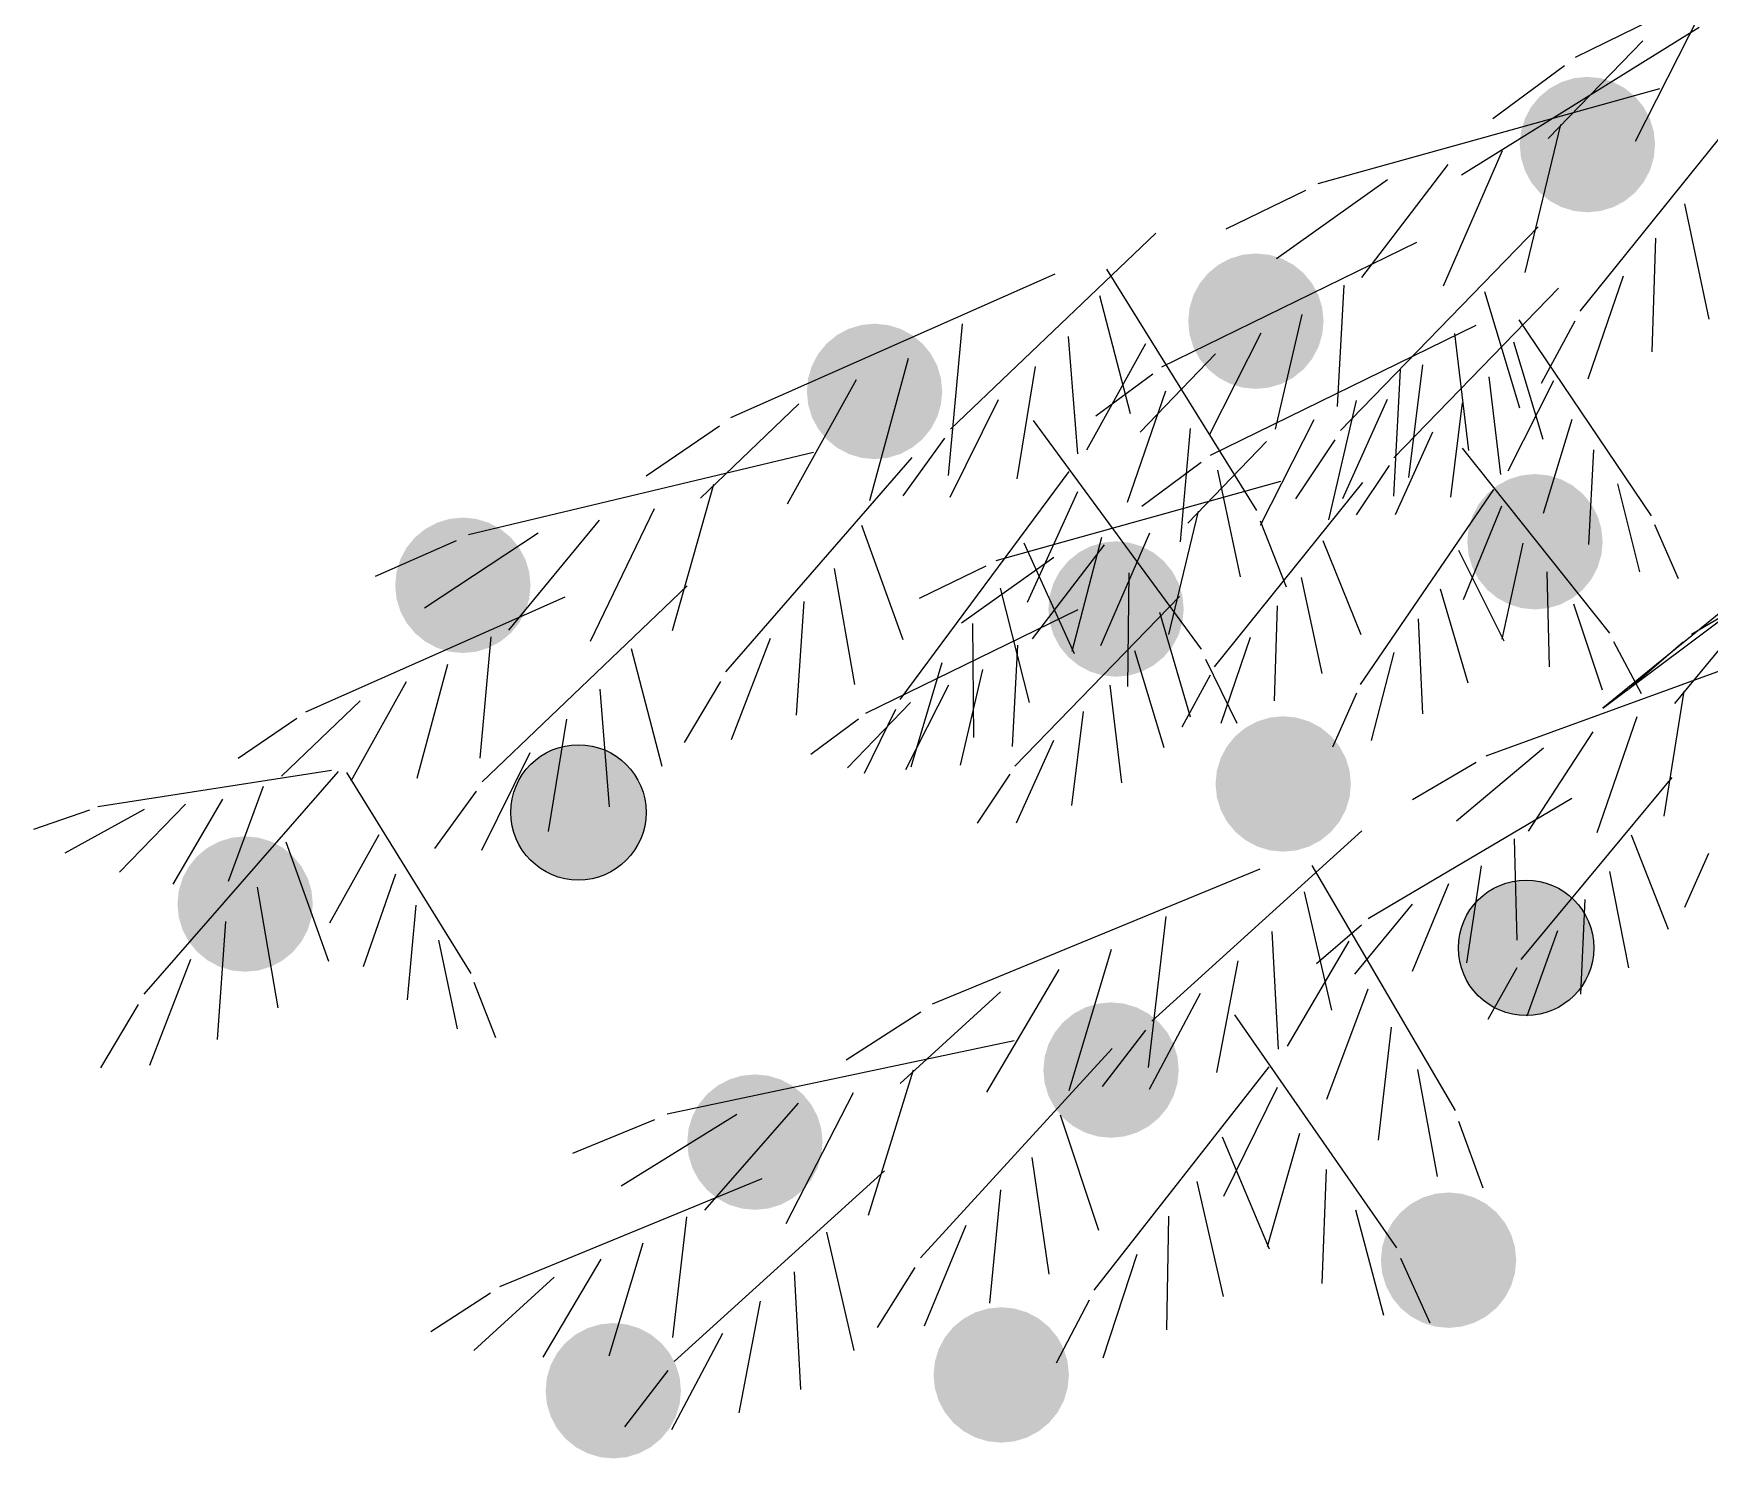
# Model space of a CAD drawing. Extents: x 0 to 1.57, y 0.06 to 3.19.
# Drawn here: x -0.001 to 0.618, y 0.411 to 0.938 of the extents above; entities that cross this region are included whole.
import ezdxf

# ---------------------------------------------------------------- set-up
doc = ezdxf.new("R2010")
doc.units = 0
doc.header["$LTSCALE"] = 1.2
doc.layers.get('0').update_dxf_attribs({"linetype": 'CONTINUOUS'})
doc.layers.add('ARQ-VEG', color=2, linetype='CONTINUOUS')

# ---------------------------------------------------------------- blocks, each defined once
blk = doc.blocks.new('*U0')
at = {"layer": 'ARQ-VEG'}
for points in [[(0.2, 0.625), (0.19512, 0.67452), (0.2, 0.675)], [(0.2, 0.625), (0.2, 0.675), (0.20488, 0.62548)], [(0.20488, 0.62548), (0.2, 0.675), (0.20488, 0.67452)], [(0.18611, 0.62921), (0.18232, 0.66768), (0.18611, 0.67079)], [(0.19043, 0.6269), (0.18611, 0.67079), (0.19043, 0.6731)], [(0.18611, 0.62921), (0.18611, 0.67079), (0.19043, 0.6269)], [(0.19512, 0.62548), (0.19043, 0.6731), (0.19512, 0.67452)], [(0.19043, 0.6269), (0.19043, 0.6731), (0.19512, 0.62548)], [(0.19512, 0.62548), (0.19512, 0.67452), (0.2, 0.625)], [(0.20488, 0.62548), (0.20488, 0.67452), (0.20957, 0.6269)], [(0.20957, 0.6269), (0.20488, 0.67452), (0.20957, 0.6731)], [(0.20957, 0.6269), (0.20957, 0.6731), (0.21389, 0.62921)], [(0.21389, 0.62921), (0.20957, 0.6731), (0.21389, 0.67079)], [(0.21389, 0.62921), (0.21389, 0.67079), (0.21768, 0.63232)], [(0.21768, 0.63232), (0.21389, 0.67079), (0.21768, 0.66768)], [(0.17921, 0.63611), (0.1769, 0.65957), (0.17921, 0.66389)], [(0.18232, 0.63232), (0.17921, 0.66389), (0.18232, 0.66768)], [(0.17921, 0.63611), (0.17921, 0.66389), (0.18232, 0.63232)], [(0.18232, 0.63232), (0.18232, 0.66768), (0.18611, 0.62921)], [(0.21768, 0.63232), (0.21768, 0.66768), (0.22079, 0.63611)], [(0.22079, 0.63611), (0.21768, 0.66768), (0.22079, 0.66389)], [(0.22079, 0.63611), (0.22079, 0.66389), (0.2231, 0.64043)], [(0.2231, 0.64043), (0.22079, 0.66389), (0.2231, 0.65957)], [(0.1769, 0.64043), (0.17548, 0.65488), (0.1769, 0.65957)], [(0.1769, 0.64043), (0.1769, 0.65957), (0.17921, 0.63611)], [(0.2231, 0.64043), (0.2231, 0.65957), (0.22452, 0.64512)], [(0.22452, 0.64512), (0.2231, 0.65957), (0.22452, 0.65488)], [(0.17548, 0.64512), (0.175, 0.65), (0.17548, 0.65488)], [(0.17548, 0.64512), (0.17548, 0.65488), (0.1769, 0.64043)], [(0.22452, 0.64512), (0.22452, 0.65488), (0.225, 0.65)]]:
    blk.add_solid(points, dxfattribs=at)
blk = doc.blocks.new('*U1')
at = {"layer": 'ARQ-VEG'}
for points in [[(0.53611, 0.57921), (0.53232, 0.61768), (0.53611, 0.62079)], [(0.54043, 0.5769), (0.53611, 0.62079), (0.54043, 0.6231)], [(0.53611, 0.57921), (0.53611, 0.62079), (0.54043, 0.5769)], [(0.54512, 0.57548), (0.54043, 0.6231), (0.54512, 0.62452)], [(0.54043, 0.5769), (0.54043, 0.6231), (0.54512, 0.57548)], [(0.55, 0.575), (0.54512, 0.62452), (0.55, 0.625)], [(0.54512, 0.57548), (0.54512, 0.62452), (0.55, 0.575)], [(0.55, 0.575), (0.55, 0.625), (0.55488, 0.57548)], [(0.55488, 0.57548), (0.55, 0.625), (0.55488, 0.62452)], [(0.55488, 0.57548), (0.55488, 0.62452), (0.55957, 0.5769)], [(0.55957, 0.5769), (0.55488, 0.62452), (0.55957, 0.6231)], [(0.55957, 0.5769), (0.55957, 0.6231), (0.56389, 0.57921)], [(0.56389, 0.57921), (0.55957, 0.6231), (0.56389, 0.62079)], [(0.56389, 0.57921), (0.56389, 0.62079), (0.56768, 0.58232)], [(0.56768, 0.58232), (0.56389, 0.62079), (0.56768, 0.61768)], [(0.52921, 0.58611), (0.5269, 0.60957), (0.52921, 0.61389)], [(0.53232, 0.58232), (0.52921, 0.61389), (0.53232, 0.61768)], [(0.52921, 0.58611), (0.52921, 0.61389), (0.53232, 0.58232)], [(0.53232, 0.58232), (0.53232, 0.61768), (0.53611, 0.57921)], [(0.56768, 0.58232), (0.56768, 0.61768), (0.57079, 0.58611)], [(0.57079, 0.58611), (0.56768, 0.61768), (0.57079, 0.61389)], [(0.57079, 0.58611), (0.57079, 0.61389), (0.5731, 0.59043)], [(0.5731, 0.59043), (0.57079, 0.61389), (0.5731, 0.60957)], [(0.5269, 0.59043), (0.52548, 0.60488), (0.5269, 0.60957)], [(0.5269, 0.59043), (0.5269, 0.60957), (0.52921, 0.58611)], [(0.5731, 0.59043), (0.5731, 0.60957), (0.57452, 0.59512)], [(0.57452, 0.59512), (0.5731, 0.60957), (0.57452, 0.60488)], [(0.52548, 0.59512), (0.525, 0.6), (0.52548, 0.60488)], [(0.52548, 0.59512), (0.52548, 0.60488), (0.5269, 0.59043)], [(0.57452, 0.59512), (0.57452, 0.60488), (0.575, 0.6)]]:
    blk.add_solid(points, dxfattribs=at)
blk = doc.blocks.new('*U3')
at = {"layer": 'ARQ-VEG'}
for points in [[(0.44064, 0.80826), (0.43632, 0.85215), (0.44064, 0.85446)], [(0.44533, 0.80684), (0.44064, 0.85446), (0.44533, 0.85588)], [(0.44064, 0.80826), (0.44064, 0.85446), (0.44533, 0.80684)], [(0.45021, 0.80636), (0.44533, 0.85588), (0.45021, 0.85636)], [(0.44533, 0.80684), (0.44533, 0.85588), (0.45021, 0.80636)], [(0.45021, 0.80636), (0.45021, 0.85636), (0.45508, 0.80684)], [(0.45508, 0.80684), (0.45021, 0.85636), (0.45508, 0.85588)], [(0.45508, 0.80684), (0.45508, 0.85588), (0.45977, 0.80826)], [(0.45977, 0.80826), (0.45508, 0.85588), (0.45977, 0.85446)], [(0.45977, 0.80826), (0.45977, 0.85446), (0.4641, 0.81057)], [(0.4641, 0.81057), (0.45977, 0.85446), (0.4641, 0.85215)], [(0.43253, 0.81368), (0.42942, 0.84525), (0.43253, 0.84904)], [(0.43632, 0.81057), (0.43253, 0.84904), (0.43632, 0.85215)], [(0.43253, 0.81368), (0.43253, 0.84904), (0.43632, 0.81057)], [(0.43632, 0.81057), (0.43632, 0.85215), (0.44064, 0.80826)], [(0.4641, 0.81057), (0.4641, 0.85215), (0.46789, 0.81368)], [(0.46789, 0.81368), (0.4641, 0.85215), (0.46789, 0.84904)], [(0.46789, 0.81368), (0.46789, 0.84904), (0.47099, 0.81747)], [(0.47099, 0.81747), (0.46789, 0.84904), (0.47099, 0.84525)], [(0.42942, 0.81747), (0.42711, 0.84093), (0.42942, 0.84525)], [(0.42942, 0.81747), (0.42942, 0.84525), (0.43253, 0.81368)], [(0.47099, 0.81747), (0.47099, 0.84525), (0.4733, 0.82179)], [(0.4733, 0.82179), (0.47099, 0.84525), (0.4733, 0.84093)], [(0.42569, 0.82648), (0.42521, 0.83136), (0.42569, 0.83624)], [(0.42711, 0.82179), (0.42569, 0.83624), (0.42711, 0.84093)], [(0.42569, 0.82648), (0.42569, 0.83624), (0.42711, 0.82179)], [(0.42711, 0.82179), (0.42711, 0.84093), (0.42942, 0.81747)], [(0.4733, 0.82179), (0.4733, 0.84093), (0.47473, 0.82648)], [(0.47473, 0.82648), (0.4733, 0.84093), (0.47473, 0.83624)], [(0.47473, 0.82648), (0.47473, 0.83624), (0.47521, 0.83136)]]:
    blk.add_solid(points, dxfattribs=at)
blk = doc.blocks.new('*U72')
at = {"layer": 'ARQ-VEG'}
for points in [[(0.30449, 0.78091), (0.2998, 0.82853), (0.30449, 0.82995)], [(0.30937, 0.78043), (0.30449, 0.82995), (0.30937, 0.83043)], [(0.30449, 0.78091), (0.30449, 0.82995), (0.30937, 0.78043)], [(0.30937, 0.78043), (0.30937, 0.83043), (0.31425, 0.78091)], [(0.31425, 0.78091), (0.30937, 0.83043), (0.31425, 0.82995)], [(0.31425, 0.78091), (0.31425, 0.82995), (0.31894, 0.78234)], [(0.31894, 0.78234), (0.31425, 0.82995), (0.31894, 0.82853)], [(0.29548, 0.78465), (0.29169, 0.82311), (0.29548, 0.82622)], [(0.2998, 0.78234), (0.29548, 0.82622), (0.2998, 0.82853)], [(0.29548, 0.78465), (0.29548, 0.82622), (0.2998, 0.78234)], [(0.2998, 0.78234), (0.2998, 0.82853), (0.30449, 0.78091)], [(0.31894, 0.78234), (0.31894, 0.82853), (0.32326, 0.78465)], [(0.32326, 0.78465), (0.31894, 0.82853), (0.32326, 0.82622)], [(0.32326, 0.78465), (0.32326, 0.82622), (0.32705, 0.78776)], [(0.32705, 0.78776), (0.32326, 0.82622), (0.32705, 0.82311)], [(0.28858, 0.79155), (0.28627, 0.815), (0.28858, 0.81932)], [(0.29169, 0.78776), (0.28858, 0.81932), (0.29169, 0.82311)], [(0.28858, 0.79155), (0.28858, 0.81932), (0.29169, 0.78776)], [(0.29169, 0.78776), (0.29169, 0.82311), (0.29548, 0.78465)], [(0.32705, 0.78776), (0.32705, 0.82311), (0.33016, 0.79155)], [(0.33016, 0.79155), (0.32705, 0.82311), (0.33016, 0.81932)], [(0.33016, 0.79155), (0.33016, 0.81932), (0.33247, 0.79587)], [(0.33247, 0.79587), (0.33016, 0.81932), (0.33247, 0.815)], [(0.28627, 0.79587), (0.28485, 0.81031), (0.28627, 0.815)], [(0.28627, 0.79587), (0.28627, 0.815), (0.28858, 0.79155)], [(0.33247, 0.79587), (0.33247, 0.815), (0.33389, 0.80056)], [(0.33389, 0.80056), (0.33247, 0.815), (0.33389, 0.81031)], [(0.28485, 0.80056), (0.28437, 0.80543), (0.28485, 0.81031)], [(0.28485, 0.80056), (0.28485, 0.81031), (0.28627, 0.79587)], [(0.33389, 0.80056), (0.33389, 0.81031), (0.33437, 0.80543)]]:
    blk.add_solid(points, dxfattribs=at)
blk = doc.blocks.new('*U73')
at = {"layer": 'ARQ-VEG'}
for points in [[(0.14776, 0.71075), (0.14344, 0.75463), (0.14776, 0.75694)], [(0.15245, 0.70933), (0.14776, 0.75694), (0.15245, 0.75837)], [(0.14776, 0.71075), (0.14776, 0.75694), (0.15245, 0.70933)], [(0.15733, 0.70885), (0.15245, 0.75837), (0.15733, 0.75885)], [(0.15245, 0.70933), (0.15245, 0.75837), (0.15733, 0.70885)], [(0.15733, 0.70885), (0.15733, 0.75885), (0.1622, 0.70933)], [(0.1622, 0.70933), (0.15733, 0.75885), (0.1622, 0.75837)], [(0.1622, 0.70933), (0.1622, 0.75837), (0.16689, 0.71075)], [(0.16689, 0.71075), (0.1622, 0.75837), (0.16689, 0.75694)], [(0.16689, 0.71075), (0.16689, 0.75694), (0.17121, 0.71306)], [(0.17121, 0.71306), (0.16689, 0.75694), (0.17121, 0.75463)], [(0.13965, 0.71617), (0.13654, 0.74774), (0.13965, 0.75152)], [(0.14344, 0.71306), (0.13965, 0.75152), (0.14344, 0.75463)], [(0.13965, 0.71617), (0.13965, 0.75152), (0.14344, 0.71306)], [(0.14344, 0.71306), (0.14344, 0.75463), (0.14776, 0.71075)], [(0.17121, 0.71306), (0.17121, 0.75463), (0.175, 0.71617)], [(0.175, 0.71617), (0.17121, 0.75463), (0.175, 0.75152)], [(0.175, 0.71617), (0.175, 0.75152), (0.17811, 0.71996)], [(0.17811, 0.71996), (0.175, 0.75152), (0.17811, 0.74774)], [(0.13423, 0.72428), (0.13281, 0.73872), (0.13423, 0.74341)], [(0.13654, 0.71996), (0.13423, 0.74341), (0.13654, 0.74774)], [(0.13423, 0.72428), (0.13423, 0.74341), (0.13654, 0.71996)], [(0.13654, 0.71996), (0.13654, 0.74774), (0.13965, 0.71617)], [(0.17811, 0.71996), (0.17811, 0.74774), (0.18042, 0.72428)], [(0.18042, 0.72428), (0.17811, 0.74774), (0.18042, 0.74341)], [(0.18042, 0.72428), (0.18042, 0.74341), (0.18185, 0.72897)], [(0.18185, 0.72897), (0.18042, 0.74341), (0.18185, 0.73872)], [(0.13281, 0.72897), (0.13233, 0.73385), (0.13281, 0.73872)], [(0.13281, 0.72897), (0.13281, 0.73872), (0.13423, 0.72428)], [(0.18185, 0.72897), (0.18185, 0.73872), (0.18233, 0.73385)]]:
    blk.add_solid(points, dxfattribs=at)
blk = doc.blocks.new('*U74')
at = {"layer": 'ARQ-VEG'}
for points in [[(0.39367, 0.70056), (0.38898, 0.74818), (0.39367, 0.7496)], [(0.39855, 0.70008), (0.39367, 0.7496), (0.39855, 0.75008)], [(0.39367, 0.70056), (0.39367, 0.7496), (0.39855, 0.70008)], [(0.39855, 0.70008), (0.39855, 0.75008), (0.40343, 0.70056)], [(0.40343, 0.70056), (0.39855, 0.75008), (0.40343, 0.7496)], [(0.40343, 0.70056), (0.40343, 0.7496), (0.40812, 0.70198)], [(0.40812, 0.70198), (0.40343, 0.7496), (0.40812, 0.74818)], [(0.38087, 0.7074), (0.37776, 0.73897), (0.38087, 0.74276)], [(0.38466, 0.70429), (0.38087, 0.74276), (0.38466, 0.74587)], [(0.38087, 0.7074), (0.38087, 0.74276), (0.38466, 0.70429)], [(0.38898, 0.70198), (0.38466, 0.74587), (0.38898, 0.74818)], [(0.38466, 0.70429), (0.38466, 0.74587), (0.38898, 0.70198)], [(0.38898, 0.70198), (0.38898, 0.74818), (0.39367, 0.70056)], [(0.40812, 0.70198), (0.40812, 0.74818), (0.41244, 0.70429)], [(0.41244, 0.70429), (0.40812, 0.74818), (0.41244, 0.74587)], [(0.41244, 0.70429), (0.41244, 0.74587), (0.41623, 0.7074)], [(0.41623, 0.7074), (0.41244, 0.74587), (0.41623, 0.74276)], [(0.41623, 0.7074), (0.41623, 0.74276), (0.41934, 0.71119)], [(0.41934, 0.71119), (0.41623, 0.74276), (0.41934, 0.73897)], [(0.37776, 0.71119), (0.37545, 0.73465), (0.37776, 0.73897)], [(0.37776, 0.71119), (0.37776, 0.73897), (0.38087, 0.7074)], [(0.41934, 0.71119), (0.41934, 0.73897), (0.42165, 0.71551)], [(0.42165, 0.71551), (0.41934, 0.73897), (0.42165, 0.73465)], [(0.37545, 0.71551), (0.37403, 0.72996), (0.37545, 0.73465)], [(0.37545, 0.71551), (0.37545, 0.73465), (0.37776, 0.71119)], [(0.42165, 0.71551), (0.42165, 0.73465), (0.42307, 0.7202)], [(0.42307, 0.7202), (0.42165, 0.73465), (0.42307, 0.72996)], [(0.37403, 0.7202), (0.37355, 0.72508), (0.37403, 0.72996)], [(0.37403, 0.7202), (0.37403, 0.72996), (0.37545, 0.71551)], [(0.42307, 0.7202), (0.42307, 0.72996), (0.42355, 0.72508)]]:
    blk.add_solid(points, dxfattribs=at)
blk = doc.blocks.new('*U81')
at = {"layer": 'ARQ-VEG'}
for points in [[(0.51179, 0.46158), (0.50747, 0.50546), (0.51179, 0.50777)], [(0.51648, 0.46015), (0.51179, 0.50777), (0.51648, 0.50919)], [(0.51179, 0.46158), (0.51179, 0.50777), (0.51648, 0.46015)], [(0.52136, 0.45967), (0.51648, 0.50919), (0.52136, 0.50967)], [(0.51648, 0.46015), (0.51648, 0.50919), (0.52136, 0.45967)], [(0.52136, 0.45967), (0.52136, 0.50967), (0.52623, 0.46015)], [(0.52623, 0.46015), (0.52136, 0.50967), (0.52623, 0.50919)], [(0.52623, 0.46015), (0.52623, 0.50919), (0.53092, 0.46158)], [(0.53092, 0.46158), (0.52623, 0.50919), (0.53092, 0.50777)], [(0.53092, 0.46158), (0.53092, 0.50777), (0.53525, 0.46389)], [(0.53525, 0.46389), (0.53092, 0.50777), (0.53525, 0.50546)], [(0.50368, 0.46699), (0.50057, 0.49856), (0.50368, 0.50235)], [(0.50747, 0.46389), (0.50368, 0.50235), (0.50747, 0.50546)], [(0.50368, 0.46699), (0.50368, 0.50235), (0.50747, 0.46389)], [(0.50747, 0.46389), (0.50747, 0.50546), (0.51179, 0.46158)], [(0.53525, 0.46389), (0.53525, 0.50546), (0.53903, 0.46699)], [(0.53903, 0.46699), (0.53525, 0.50546), (0.53903, 0.50235)], [(0.53903, 0.46699), (0.53903, 0.50235), (0.54214, 0.47078)], [(0.54214, 0.47078), (0.53903, 0.50235), (0.54214, 0.49856)], [(0.50057, 0.47078), (0.49826, 0.49424), (0.50057, 0.49856)], [(0.50057, 0.47078), (0.50057, 0.49856), (0.50368, 0.46699)], [(0.54214, 0.47078), (0.54214, 0.49856), (0.54445, 0.47511)], [(0.54445, 0.47511), (0.54214, 0.49856), (0.54445, 0.49424)], [(0.49684, 0.4798), (0.49636, 0.48467), (0.49684, 0.48955)], [(0.49826, 0.47511), (0.49684, 0.48955), (0.49826, 0.49424)], [(0.49684, 0.4798), (0.49684, 0.48955), (0.49826, 0.47511)], [(0.49826, 0.47511), (0.49826, 0.49424), (0.50057, 0.47078)], [(0.54445, 0.47511), (0.54445, 0.49424), (0.54588, 0.4798)], [(0.54588, 0.4798), (0.54445, 0.49424), (0.54588, 0.48955)], [(0.54588, 0.4798), (0.54588, 0.48955), (0.54636, 0.48467)]]:
    blk.add_solid(points, dxfattribs=at)
blk = doc.blocks.new('*U82')
at = {"layer": 'ARQ-VEG'}
for points in [[(0.34659, 0.41921), (0.34227, 0.46309), (0.34659, 0.4654)], [(0.35128, 0.41778), (0.34659, 0.4654), (0.35128, 0.46682)], [(0.34659, 0.41921), (0.34659, 0.4654), (0.35128, 0.41778)], [(0.35616, 0.4173), (0.35128, 0.46682), (0.35616, 0.4673)], [(0.35128, 0.41778), (0.35128, 0.46682), (0.35616, 0.4173)], [(0.35616, 0.4173), (0.35616, 0.4673), (0.36103, 0.41778)], [(0.36103, 0.41778), (0.35616, 0.4673), (0.36103, 0.46682)], [(0.36103, 0.41778), (0.36103, 0.46682), (0.36572, 0.41921)], [(0.36572, 0.41921), (0.36103, 0.46682), (0.36572, 0.4654)], [(0.36572, 0.41921), (0.36572, 0.4654), (0.37004, 0.42152)], [(0.37004, 0.42152), (0.36572, 0.4654), (0.37004, 0.46309)], [(0.33848, 0.42463), (0.33537, 0.45619), (0.33848, 0.45998)], [(0.34227, 0.42152), (0.33848, 0.45998), (0.34227, 0.46309)], [(0.33848, 0.42463), (0.33848, 0.45998), (0.34227, 0.42152)], [(0.34227, 0.42152), (0.34227, 0.46309), (0.34659, 0.41921)], [(0.37004, 0.42152), (0.37004, 0.46309), (0.37383, 0.42463)], [(0.37383, 0.42463), (0.37004, 0.46309), (0.37383, 0.45998)], [(0.37383, 0.42463), (0.37383, 0.45998), (0.37694, 0.42842)], [(0.37694, 0.42842), (0.37383, 0.45998), (0.37694, 0.45619)], [(0.33306, 0.43274), (0.33164, 0.44718), (0.33306, 0.45187)], [(0.33537, 0.42842), (0.33306, 0.45187), (0.33537, 0.45619)], [(0.33306, 0.43274), (0.33306, 0.45187), (0.33537, 0.42842)], [(0.33537, 0.42842), (0.33537, 0.45619), (0.33848, 0.42463)], [(0.37694, 0.42842), (0.37694, 0.45619), (0.37925, 0.43274)], [(0.37925, 0.43274), (0.37694, 0.45619), (0.37925, 0.45187)], [(0.37925, 0.43274), (0.37925, 0.45187), (0.38067, 0.43743)], [(0.38067, 0.43743), (0.37925, 0.45187), (0.38067, 0.44718)], [(0.33164, 0.43743), (0.33116, 0.4423), (0.33164, 0.44718)], [(0.33164, 0.43743), (0.33164, 0.44718), (0.33306, 0.43274)], [(0.38067, 0.43743), (0.38067, 0.44718), (0.38116, 0.4423)]]:
    blk.add_solid(points, dxfattribs=at)
blk = doc.blocks.new('*U83')
at = {"layer": 'ARQ-VEG'}
for points in [[(0.20332, 0.41336), (0.19899, 0.45725), (0.20332, 0.45956)], [(0.20801, 0.41194), (0.20332, 0.45956), (0.20801, 0.46098)], [(0.20332, 0.41336), (0.20332, 0.45956), (0.20801, 0.41194)], [(0.21288, 0.41146), (0.20801, 0.46098), (0.21288, 0.46146)], [(0.20801, 0.41194), (0.20801, 0.46098), (0.21288, 0.41146)], [(0.21288, 0.41146), (0.21288, 0.46146), (0.21776, 0.41194)], [(0.21776, 0.41194), (0.21288, 0.46146), (0.21776, 0.46098)], [(0.21776, 0.41194), (0.21776, 0.46098), (0.22245, 0.41336)], [(0.22245, 0.41336), (0.21776, 0.46098), (0.22245, 0.45956)], [(0.22245, 0.41336), (0.22245, 0.45956), (0.22677, 0.41567)], [(0.22677, 0.41567), (0.22245, 0.45956), (0.22677, 0.45725)], [(0.19521, 0.41878), (0.1921, 0.45035), (0.19521, 0.45414)], [(0.19899, 0.41567), (0.19521, 0.45414), (0.19899, 0.45725)], [(0.19521, 0.41878), (0.19521, 0.45414), (0.19899, 0.41567)], [(0.19899, 0.41567), (0.19899, 0.45725), (0.20332, 0.41336)], [(0.22677, 0.41567), (0.22677, 0.45725), (0.23056, 0.41878)], [(0.23056, 0.41878), (0.22677, 0.45725), (0.23056, 0.45414)], [(0.23056, 0.41878), (0.23056, 0.45414), (0.23367, 0.42257)], [(0.23367, 0.42257), (0.23056, 0.45414), (0.23367, 0.45035)], [(0.18979, 0.42689), (0.18836, 0.44134), (0.18979, 0.44603)], [(0.1921, 0.42257), (0.18979, 0.44603), (0.1921, 0.45035)], [(0.18979, 0.42689), (0.18979, 0.44603), (0.1921, 0.42257)], [(0.1921, 0.42257), (0.1921, 0.45035), (0.19521, 0.41878)], [(0.23367, 0.42257), (0.23367, 0.45035), (0.23598, 0.42689)], [(0.23598, 0.42689), (0.23367, 0.45035), (0.23598, 0.44603)], [(0.23598, 0.42689), (0.23598, 0.44603), (0.2374, 0.43158)], [(0.2374, 0.43158), (0.23598, 0.44603), (0.2374, 0.44134)], [(0.18836, 0.43158), (0.18788, 0.43646), (0.18836, 0.44134)], [(0.18836, 0.43158), (0.18836, 0.44134), (0.18979, 0.42689)], [(0.2374, 0.43158), (0.2374, 0.44134), (0.23788, 0.43646)]]:
    blk.add_solid(points, dxfattribs=at)
blk = doc.blocks.new('*U84')
at = {"layer": 'ARQ-VEG'}
for points in [[(0.06735, 0.59306), (0.06303, 0.63695), (0.06735, 0.63926)], [(0.07204, 0.59164), (0.06735, 0.63926), (0.07204, 0.64068)], [(0.06735, 0.59306), (0.06735, 0.63926), (0.07204, 0.59164)], [(0.07692, 0.59116), (0.07204, 0.64068), (0.07692, 0.64116)], [(0.07204, 0.59164), (0.07204, 0.64068), (0.07692, 0.59116)], [(0.07692, 0.59116), (0.07692, 0.64116), (0.0818, 0.59164)], [(0.0818, 0.59164), (0.07692, 0.64116), (0.0818, 0.64068)], [(0.0818, 0.59164), (0.0818, 0.64068), (0.08649, 0.59306)], [(0.08649, 0.59306), (0.0818, 0.64068), (0.08649, 0.63926)], [(0.08649, 0.59306), (0.08649, 0.63926), (0.09081, 0.59537)], [(0.09081, 0.59537), (0.08649, 0.63926), (0.09081, 0.63695)], [(0.05924, 0.59848), (0.05613, 0.63005), (0.05924, 0.63384)], [(0.06303, 0.59537), (0.05924, 0.63384), (0.06303, 0.63695)], [(0.05924, 0.59848), (0.05924, 0.63384), (0.06303, 0.59537)], [(0.06303, 0.59537), (0.06303, 0.63695), (0.06735, 0.59306)], [(0.09081, 0.59537), (0.09081, 0.63695), (0.0946, 0.59848)], [(0.0946, 0.59848), (0.09081, 0.63695), (0.0946, 0.63384)], [(0.0946, 0.59848), (0.0946, 0.63384), (0.09771, 0.60227)], [(0.09771, 0.60227), (0.0946, 0.63384), (0.09771, 0.63005)], [(0.05382, 0.60659), (0.0524, 0.62104), (0.05382, 0.62573)], [(0.05613, 0.60227), (0.05382, 0.62573), (0.05613, 0.63005)], [(0.05382, 0.60659), (0.05382, 0.62573), (0.05613, 0.60227)], [(0.05613, 0.60227), (0.05613, 0.63005), (0.05924, 0.59848)], [(0.09771, 0.60227), (0.09771, 0.63005), (0.10002, 0.60659)], [(0.10002, 0.60659), (0.09771, 0.63005), (0.10002, 0.62573)], [(0.10002, 0.60659), (0.10002, 0.62573), (0.10144, 0.61128)], [(0.10144, 0.61128), (0.10002, 0.62573), (0.10144, 0.62104)], [(0.0524, 0.61128), (0.05192, 0.61616), (0.0524, 0.62104)], [(0.0524, 0.61128), (0.0524, 0.62104), (0.05382, 0.60659)], [(0.10144, 0.61128), (0.10144, 0.62104), (0.10192, 0.61616)]]:
    blk.add_solid(points, dxfattribs=at)
blk = doc.blocks.new('*U113')
at = {"layer": 'ARQ-VEG'}
for points in [[(0.55874, 0.87577), (0.55496, 0.91423), (0.55874, 0.91734)], [(0.56307, 0.87346), (0.55874, 0.91734), (0.56307, 0.91965)], [(0.55874, 0.87577), (0.55874, 0.91734), (0.56307, 0.87346)], [(0.56776, 0.87204), (0.56307, 0.91965), (0.56776, 0.92108)], [(0.56307, 0.87346), (0.56307, 0.91965), (0.56776, 0.87204)], [(0.57263, 0.87156), (0.56776, 0.92108), (0.57263, 0.92156)], [(0.56776, 0.87204), (0.56776, 0.92108), (0.57263, 0.87156)], [(0.57263, 0.87156), (0.57263, 0.92156), (0.57751, 0.87204)], [(0.57751, 0.87204), (0.57263, 0.92156), (0.57751, 0.92108)], [(0.57751, 0.87204), (0.57751, 0.92108), (0.5822, 0.87346)], [(0.5822, 0.87346), (0.57751, 0.92108), (0.5822, 0.91965)], [(0.5822, 0.87346), (0.5822, 0.91965), (0.58652, 0.87577)], [(0.58652, 0.87577), (0.5822, 0.91965), (0.58652, 0.91734)], [(0.58652, 0.87577), (0.58652, 0.91734), (0.59031, 0.87888)], [(0.59031, 0.87888), (0.58652, 0.91734), (0.59031, 0.91423)], [(0.55185, 0.88267), (0.54954, 0.90612), (0.55185, 0.91045)], [(0.55496, 0.87888), (0.55185, 0.91045), (0.55496, 0.91423)], [(0.55185, 0.88267), (0.55185, 0.91045), (0.55496, 0.87888)], [(0.55496, 0.87888), (0.55496, 0.91423), (0.55874, 0.87577)], [(0.59031, 0.87888), (0.59031, 0.91423), (0.59342, 0.88267)], [(0.59342, 0.88267), (0.59031, 0.91423), (0.59342, 0.91045)], [(0.59342, 0.88267), (0.59342, 0.91045), (0.59573, 0.88699)], [(0.59573, 0.88699), (0.59342, 0.91045), (0.59573, 0.90612)], [(0.54954, 0.88699), (0.54811, 0.90143), (0.54954, 0.90612)], [(0.54954, 0.88699), (0.54954, 0.90612), (0.55185, 0.88267)], [(0.59573, 0.88699), (0.59573, 0.90612), (0.59715, 0.89168)], [(0.59715, 0.89168), (0.59573, 0.90612), (0.59715, 0.90143)], [(0.54811, 0.89168), (0.54763, 0.89656), (0.54811, 0.90143)], [(0.54811, 0.89168), (0.54811, 0.90143), (0.54954, 0.88699)], [(0.59715, 0.89168), (0.59715, 0.90143), (0.59763, 0.89656)]]:
    blk.add_solid(points, dxfattribs=at)
blk = doc.blocks.new('*U114')
at = {"layer": 'ARQ-VEG'}
for points in [[(0.5484, 0.7254), (0.54371, 0.77302), (0.5484, 0.77444)], [(0.55328, 0.72492), (0.5484, 0.77444), (0.55328, 0.77492)], [(0.5484, 0.7254), (0.5484, 0.77444), (0.55328, 0.72492)], [(0.55328, 0.72492), (0.55328, 0.77492), (0.55815, 0.7254)], [(0.55815, 0.7254), (0.55328, 0.77492), (0.55815, 0.77444)], [(0.55815, 0.7254), (0.55815, 0.77444), (0.56284, 0.72682)], [(0.56284, 0.72682), (0.55815, 0.77444), (0.56284, 0.77302)], [(0.5356, 0.73224), (0.53249, 0.76381), (0.5356, 0.7676)], [(0.53939, 0.72913), (0.5356, 0.7676), (0.53939, 0.77071)], [(0.5356, 0.73224), (0.5356, 0.7676), (0.53939, 0.72913)], [(0.54371, 0.72682), (0.53939, 0.77071), (0.54371, 0.77302)], [(0.53939, 0.72913), (0.53939, 0.77071), (0.54371, 0.72682)], [(0.54371, 0.72682), (0.54371, 0.77302), (0.5484, 0.7254)], [(0.56284, 0.72682), (0.56284, 0.77302), (0.56716, 0.72913)], [(0.56716, 0.72913), (0.56284, 0.77302), (0.56716, 0.77071)], [(0.56716, 0.72913), (0.56716, 0.77071), (0.57095, 0.73224)], [(0.57095, 0.73224), (0.56716, 0.77071), (0.57095, 0.7676)], [(0.57095, 0.73224), (0.57095, 0.7676), (0.57406, 0.73603)], [(0.57406, 0.73603), (0.57095, 0.7676), (0.57406, 0.76381)], [(0.53249, 0.73603), (0.53018, 0.75949), (0.53249, 0.76381)], [(0.53249, 0.73603), (0.53249, 0.76381), (0.5356, 0.73224)], [(0.57406, 0.73603), (0.57406, 0.76381), (0.57637, 0.74035)], [(0.57637, 0.74035), (0.57406, 0.76381), (0.57637, 0.75949)], [(0.53018, 0.74035), (0.52876, 0.7548), (0.53018, 0.75949)], [(0.53018, 0.74035), (0.53018, 0.75949), (0.53249, 0.73603)], [(0.57637, 0.74035), (0.57637, 0.75949), (0.57779, 0.74504)], [(0.57779, 0.74504), (0.57637, 0.75949), (0.57779, 0.7548)], [(0.52876, 0.74504), (0.52828, 0.74992), (0.52876, 0.7548)], [(0.52876, 0.74504), (0.52876, 0.7548), (0.53018, 0.74035)], [(0.57779, 0.74504), (0.57779, 0.7548), (0.57828, 0.74992)]]:
    blk.add_solid(points, dxfattribs=at)
blk = doc.blocks.new('*U118')
at = {"layer": 'ARQ-VEG'}
for points in [[(0.38282, 0.53408), (0.37903, 0.57254), (0.38282, 0.57565)], [(0.38714, 0.53177), (0.38282, 0.57565), (0.38714, 0.57796)], [(0.38282, 0.53408), (0.38282, 0.57565), (0.38714, 0.53177)], [(0.39183, 0.53034), (0.38714, 0.57796), (0.39183, 0.57938)], [(0.38714, 0.53177), (0.38714, 0.57796), (0.39183, 0.53034)], [(0.39671, 0.52986), (0.39183, 0.57938), (0.39671, 0.57986)], [(0.39183, 0.53034), (0.39183, 0.57938), (0.39671, 0.52986)], [(0.39671, 0.52986), (0.39671, 0.57986), (0.40158, 0.53034)], [(0.40158, 0.53034), (0.39671, 0.57986), (0.40158, 0.57938)], [(0.40158, 0.53034), (0.40158, 0.57938), (0.40627, 0.53177)], [(0.40627, 0.53177), (0.40158, 0.57938), (0.40627, 0.57796)], [(0.40627, 0.53177), (0.40627, 0.57796), (0.4106, 0.53408)], [(0.4106, 0.53408), (0.40627, 0.57796), (0.4106, 0.57565)], [(0.4106, 0.53408), (0.4106, 0.57565), (0.41438, 0.53719)], [(0.41438, 0.53719), (0.4106, 0.57565), (0.41438, 0.57254)], [(0.37903, 0.53719), (0.37592, 0.56875), (0.37903, 0.57254)], [(0.37903, 0.53719), (0.37903, 0.57254), (0.38282, 0.53408)], [(0.41438, 0.53719), (0.41438, 0.57254), (0.41749, 0.54097)], [(0.41749, 0.54097), (0.41438, 0.57254), (0.41749, 0.56875)], [(0.37361, 0.5453), (0.37219, 0.55974), (0.37361, 0.56443)], [(0.37592, 0.54097), (0.37361, 0.56443), (0.37592, 0.56875)], [(0.37361, 0.5453), (0.37361, 0.56443), (0.37592, 0.54097)], [(0.37592, 0.54097), (0.37592, 0.56875), (0.37903, 0.53719)], [(0.41749, 0.54097), (0.41749, 0.56875), (0.4198, 0.5453)], [(0.4198, 0.5453), (0.41749, 0.56875), (0.4198, 0.56443)], [(0.4198, 0.5453), (0.4198, 0.56443), (0.42123, 0.54999)], [(0.42123, 0.54999), (0.4198, 0.56443), (0.42123, 0.55974)], [(0.37219, 0.54999), (0.37171, 0.55486), (0.37219, 0.55974)], [(0.37219, 0.54999), (0.37219, 0.55974), (0.37361, 0.5453)], [(0.42123, 0.54999), (0.42123, 0.55974), (0.42171, 0.55486)]]:
    blk.add_solid(points, dxfattribs=at)
blk = doc.blocks.new('*U119')
at = {"layer": 'ARQ-VEG'}
for points in [[(0.25563, 0.50516), (0.2513, 0.54905), (0.25563, 0.55136)], [(0.26032, 0.50374), (0.25563, 0.55136), (0.26032, 0.55278)], [(0.25563, 0.50516), (0.25563, 0.55136), (0.26032, 0.50374)], [(0.26519, 0.50326), (0.26032, 0.55278), (0.26519, 0.55326)], [(0.26032, 0.50374), (0.26032, 0.55278), (0.26519, 0.50326)], [(0.26519, 0.50326), (0.26519, 0.55326), (0.27007, 0.50374)], [(0.27007, 0.50374), (0.26519, 0.55326), (0.27007, 0.55278)], [(0.27007, 0.50374), (0.27007, 0.55278), (0.27476, 0.50516)], [(0.27476, 0.50516), (0.27007, 0.55278), (0.27476, 0.55136)], [(0.27476, 0.50516), (0.27476, 0.55136), (0.27908, 0.50748)], [(0.27908, 0.50748), (0.27476, 0.55136), (0.27908, 0.54905)], [(0.24752, 0.51058), (0.24441, 0.54215), (0.24752, 0.54594)], [(0.2513, 0.50748), (0.24752, 0.54594), (0.2513, 0.54905)], [(0.24752, 0.51058), (0.24752, 0.54594), (0.2513, 0.50748)], [(0.2513, 0.50748), (0.2513, 0.54905), (0.25563, 0.50516)], [(0.27908, 0.50748), (0.27908, 0.54905), (0.28287, 0.51058)], [(0.28287, 0.51058), (0.27908, 0.54905), (0.28287, 0.54594)], [(0.28287, 0.51058), (0.28287, 0.54594), (0.28598, 0.51437)], [(0.28598, 0.51437), (0.28287, 0.54594), (0.28598, 0.54215)], [(0.24441, 0.51437), (0.2421, 0.53783), (0.24441, 0.54215)], [(0.24441, 0.51437), (0.24441, 0.54215), (0.24752, 0.51058)], [(0.28598, 0.51437), (0.28598, 0.54215), (0.28829, 0.51869)], [(0.28829, 0.51869), (0.28598, 0.54215), (0.28829, 0.53783)], [(0.24067, 0.52338), (0.24019, 0.52826), (0.24067, 0.53314)], [(0.2421, 0.51869), (0.24067, 0.53314), (0.2421, 0.53783)], [(0.24067, 0.52338), (0.24067, 0.53314), (0.2421, 0.51869)], [(0.2421, 0.51869), (0.2421, 0.53783), (0.24441, 0.51437)], [(0.28829, 0.51869), (0.28829, 0.53783), (0.28971, 0.52338)], [(0.28971, 0.52338), (0.28829, 0.53783), (0.28971, 0.53314)], [(0.28971, 0.52338), (0.28971, 0.53314), (0.29019, 0.52826)]]:
    blk.add_solid(points, dxfattribs=at)
blk = doc.blocks.new('*U120')
at = {"layer": 'ARQ-VEG'}
for points in [[(0.44641, 0.6397), (0.44262, 0.67817), (0.44641, 0.68128)], [(0.45073, 0.63739), (0.44641, 0.68128), (0.45073, 0.68359)], [(0.44641, 0.6397), (0.44641, 0.68128), (0.45073, 0.63739)], [(0.45542, 0.63597), (0.45073, 0.68359), (0.45542, 0.68501)], [(0.45073, 0.63739), (0.45073, 0.68359), (0.45542, 0.63597)], [(0.4603, 0.63549), (0.45542, 0.68501), (0.4603, 0.68549)], [(0.45542, 0.63597), (0.45542, 0.68501), (0.4603, 0.63549)], [(0.4603, 0.63549), (0.4603, 0.68549), (0.46518, 0.63597)], [(0.46518, 0.63597), (0.4603, 0.68549), (0.46518, 0.68501)], [(0.46518, 0.63597), (0.46518, 0.68501), (0.46987, 0.63739)], [(0.46987, 0.63739), (0.46518, 0.68501), (0.46987, 0.68359)], [(0.46987, 0.63739), (0.46987, 0.68359), (0.47419, 0.6397)], [(0.47419, 0.6397), (0.46987, 0.68359), (0.47419, 0.68128)], [(0.47419, 0.6397), (0.47419, 0.68128), (0.47798, 0.64281)], [(0.47798, 0.64281), (0.47419, 0.68128), (0.47798, 0.67817)], [(0.44262, 0.64281), (0.43951, 0.67438), (0.44262, 0.67817)], [(0.44262, 0.64281), (0.44262, 0.67817), (0.44641, 0.6397)], [(0.47798, 0.64281), (0.47798, 0.67817), (0.48109, 0.6466)], [(0.48109, 0.6466), (0.47798, 0.67817), (0.48109, 0.67438)], [(0.4372, 0.65092), (0.43578, 0.66537), (0.4372, 0.67006)], [(0.43951, 0.6466), (0.4372, 0.67006), (0.43951, 0.67438)], [(0.4372, 0.65092), (0.4372, 0.67006), (0.43951, 0.6466)], [(0.43951, 0.6466), (0.43951, 0.67438), (0.44262, 0.64281)], [(0.48109, 0.6466), (0.48109, 0.67438), (0.4834, 0.65092)], [(0.4834, 0.65092), (0.48109, 0.67438), (0.4834, 0.67006)], [(0.4834, 0.65092), (0.4834, 0.67006), (0.48482, 0.65561)], [(0.48482, 0.65561), (0.4834, 0.67006), (0.48482, 0.66537)], [(0.43578, 0.65561), (0.4353, 0.66049), (0.43578, 0.66537)], [(0.43578, 0.65561), (0.43578, 0.66537), (0.4372, 0.65092)], [(0.48482, 0.65561), (0.48482, 0.66537), (0.4853, 0.66049)]]:
    blk.add_solid(points, dxfattribs=at)

msp = doc.modelspace()

# ---------------------------------------------------------------- linework, layer by layer
for p, q in [((0.68577, 0.98628, 94.63282), (0.5681, 0.92874, 94.63282)), ((0.61401, 0.9445, 94.63282), (0.59023, 0.89766, 94.63282)), ((0.59308, 0.93491, 94.63282), (0.55818, 0.89876, 94.63282)), ((0.56412, 0.92558, 94.63282), (0.53777, 0.90612, 94.63282)), ((0.59924, 0.91719, 94.63282), (0.47306, 0.88202, 94.63282)), ((0.63555, 0.91664, 94.63282), (0.56982, 0.83503, 94.63282)), ((0.56271, 0.90397, 94.63282), (0.54957, 0.84939, 94.63282)), ((0.54113, 0.89419, 94.63282), (0.5194, 0.84433, 94.63282)), ((0.52108, 0.88916, 94.63282), (0.48917, 0.84743, 94.63282)), ((0.46858, 0.87964, 94.63282), (0.43912, 0.8653, 94.63282)), ((0.49875, 0.88354, 94.63282), (0.45785, 0.85435, 94.63282)), ((0.60844, 0.87463, 94.63282), (0.61751, 0.83207, 94.63282)), ((0.4132, 0.8639, 94.63282), (0.33745, 0.7915, 94.63282)), ((0.50948, 0.86036, 94.63282), (0.41535, 0.81433, 94.63282)), ((0.55448, 0.86619, 94.63282), (0.4815, 0.791, 94.63282)), ((0.59774, 0.86202, 94.63282), (0.5964, 0.82002, 94.63282)), ((0.37591, 0.84872, 94.63282), (0.25617, 0.79562, 94.63282)), ((0.39507, 0.85051, 94.63282), (0.45039, 0.76151, 94.63282)), ((0.58583, 0.84797, 94.63282), (0.5728, 0.80994, 94.63282)), ((0.48267, 0.84465, 94.63282), (0.48028, 0.7998, 94.63282)), ((0.56198, 0.84358, 94.63282), (0.50116, 0.78092, 94.63282)), ((0.53458, 0.84232, 94.63282), (0.54751, 0.79932, 94.63282)), ((0.39241, 0.84079, 94.63282), (0.40373, 0.79733, 94.63282)), ((0.34168, 0.83034, 94.63282), (0.3366, 0.77443, 94.63282)), ((0.5314, 0.82978, 94.63282), (0.43335, 0.78182, 94.63282)), ((0.46712, 0.83382, 94.63282), (0.45728, 0.79143, 94.63282)), ((0.5473, 0.83186, 94.63282), (0.59615, 0.75948, 94.63282)), ((0.56801, 0.83139, 94.63282), (0.55552, 0.80835, 94.63282)), ((0.38088, 0.82576, 94.63282), (0.38435, 0.78239, 94.63282)), ((0.45207, 0.82694, 94.63282), (0.43305, 0.78946, 94.63282)), ((0.52361, 0.82687, 94.63282), (0.52871, 0.78365, 94.63282)), ((0.54539, 0.82369, 94.63282), (0.55617, 0.78785, 94.63282)), ((0.32175, 0.81754, 94.63282), (0.30748, 0.76506, 94.63282)), ((0.40944, 0.82295, 94.63282), (0.38765, 0.78368, 94.63282)), ((0.43533, 0.81926, 94.63282), (0.40741, 0.79034, 94.63282)), ((0.36863, 0.81464, 94.63282), (0.36186, 0.77317, 94.63282)), ((0.41216, 0.8118, 94.63282), (0.39108, 0.79623, 94.63282)), ((0.50347, 0.8134, 94.63282), (0.50098, 0.76669, 94.63282)), ((0.51179, 0.8153, 94.63282), (0.50657, 0.7736, 94.63282)), ((0.30264, 0.80965, 94.63282), (0.27712, 0.76374, 94.63282)), ((0.41686, 0.80552, 94.63282), (0.40269, 0.76438, 94.63282)), ((0.53626, 0.81081, 94.63282), (0.5405, 0.7748, 94.63282)), ((0.56013, 0.80937, 94.63282), (0.54321, 0.77598, 94.63282)), ((0.28136, 0.80085, 94.63282), (0.24513, 0.76604, 94.63282)), ((0.355, 0.80226, 94.63282), (0.33715, 0.76623, 94.63282)), ((0.48727, 0.80212, 94.63282), (0.47703, 0.75797, 94.63282)), ((0.49863, 0.80241, 94.63282), (0.48215, 0.76574, 94.63282)), ((0.5264, 0.80117, 94.63282), (0.52206, 0.76642, 94.63282)), ((0.25208, 0.79262, 94.63282), (0.22501, 0.77415, 94.63282)), ((0.3679, 0.79467, 94.63282), (0.43, 0.71026, 94.63282)), ((0.4716, 0.79496, 94.63282), (0.45179, 0.75592, 94.63282)), ((0.56686, 0.79508, 94.63282), (0.55634, 0.76038, 94.63282)), ((0.33518, 0.78812, 94.63282), (0.31981, 0.76689, 94.63282)), ((0.42596, 0.7917, 94.63282), (0.42218, 0.74984, 94.63282)), ((0.45416, 0.78696, 94.63282), (0.42508, 0.75684, 94.63282)), ((0.47936, 0.78755, 94.63282), (0.46479, 0.76575, 94.63282)), ((0.51544, 0.79043, 94.63282), (0.5017, 0.75988, 94.63282)), ((0.28685, 0.78291, 94.63282), (0.15945, 0.7525, 94.63282)), ((0.32312, 0.781, 94.63282), (0.25438, 0.70191, 94.63282)), ((0.52642, 0.78452, 94.63282), (0.58077, 0.71617, 94.63282)), ((0.57486, 0.78386, 94.63282), (0.57302, 0.74888, 94.63282)), ((0.38109, 0.77585, 94.63282), (0.31873, 0.69163, 94.63282)), ((0.43003, 0.77919, 94.63282), (0.40807, 0.76297, 94.63282)), ((0.43607, 0.77631, 94.63282), (0.44438, 0.73697, 94.63282)), ((0.49938, 0.77805, 94.63282), (0.48724, 0.75989, 94.63282)), ((0.24985, 0.77107, 94.63282), (0.23467, 0.71702, 94.63282)), ((0.45929, 0.77219, 94.63282), (0.35415, 0.74289, 94.63282)), ((0.38438, 0.76832, 94.63282), (0.36572, 0.72747, 94.63282)), ((0.48955, 0.77174, 94.63282), (0.43478, 0.70373, 94.63282)), ((0.53799, 0.76925, 94.63282), (0.48869, 0.69718, 94.63282)), ((0.58376, 0.77135, 94.63282), (0.59191, 0.73886, 94.63282)), ((0.70508, 0.77121, 94.63282), (0.61107, 0.71573, 94.63282)), ((0.22792, 0.76211, 94.63282), (0.20434, 0.7131, 94.63282)), ((0.54097, 0.76309, 94.63282), (0.52671, 0.72849, 94.63282)), ((0.20769, 0.75783, 94.63282), (0.17424, 0.71733, 94.63282)), ((0.30455, 0.75607, 94.63282), (0.31984, 0.71384, 94.63282)), ((0.42885, 0.76118, 94.63282), (0.4179, 0.71569, 94.63282)), ((0.45174, 0.75768, 94.63282), (0.46134, 0.73329, 94.63282)), ((0.59739, 0.75633, 94.63282), (0.60615, 0.73632, 94.63282)), ((0.15488, 0.75028, 94.63282), (0.1249, 0.73706, 94.63282)), ((0.18517, 0.75305, 94.63282), (0.14321, 0.72541, 94.63282)), ((0.36453, 0.74955, 94.63282), (0.38306, 0.70864, 94.63282)), ((0.39315, 0.75152, 94.63282), (0.38223, 0.7094, 94.63282)), ((0.41087, 0.75303, 94.63282), (0.39276, 0.71148, 94.63282)), ((0.47487, 0.7504, 94.63282), (0.48892, 0.71571, 94.63282)), ((0.54879, 0.74937, 94.63282), (0.54102, 0.71395, 94.63282)), ((0.37555, 0.74415, 94.63282), (0.34147, 0.71983, 94.63282)), ((0.39416, 0.74884, 94.63282), (0.36757, 0.71406, 94.63282)), ((0.52502, 0.74684, 94.63282), (0.54173, 0.71335, 94.63282)), ((0.29446, 0.74004, 94.63282), (0.30192, 0.69717, 94.63282)), ((0.35041, 0.7409, 94.63282), (0.32586, 0.72895, 94.63282)), ((0.40329, 0.73845, 94.63282), (0.40279, 0.69643, 94.63282)), ((0.46697, 0.73673, 94.63282), (0.47452, 0.70127, 94.63282)), ((0.55765, 0.73881, 94.63282), (0.55855, 0.7038, 94.63282)), ((0.24021, 0.73363, 94.63282), (0.16446, 0.66122, 94.63282)), ((0.35571, 0.73277, 94.63282), (0.3665, 0.69062, 94.63282)), ((0.5182, 0.73259, 94.63282), (0.5285, 0.69783, 94.63282)), ((0.19502, 0.72949, 94.63282), (0.09923, 0.68702, 94.63282)), ((0.28328, 0.72784, 94.63282), (0.28037, 0.68592, 94.63282)), ((0.38449, 0.72484, 94.63282), (0.30605, 0.68648, 94.63282)), ((0.42199, 0.7297, 94.63282), (0.36118, 0.66704, 94.63282)), ((0.45804, 0.72622, 94.63282), (0.45693, 0.69122, 94.63282)), ((0.5675, 0.72704, 94.63282), (0.57815, 0.69528, 94.63282)), ((0.34552, 0.71974, 94.63282), (0.34589, 0.67771, 94.63282)), ((0.41458, 0.7239, 94.63282), (0.42593, 0.68533, 94.63282)), ((0.51013, 0.72142, 94.63282), (0.51175, 0.68644, 94.63282)), ((0.63143, 0.72248, 94.63282), (0.60479, 0.69018, 94.63282)), ((0.16764, 0.71479, 94.63282), (0.16358, 0.67006, 94.63282)), ((0.27086, 0.71425, 94.63282), (0.25642, 0.67673, 94.63282)), ((0.44812, 0.71452, 94.63282), (0.43726, 0.68282, 94.63282)), ((0.58226, 0.71313, 94.63282), (0.59255, 0.69386, 94.63282)), ((0.60798, 0.71285, 94.63282), (0.58735, 0.69496, 94.63282)), ((0.21943, 0.71052, 94.63282), (0.23075, 0.66706, 94.63282)), ((0.36215, 0.71174, 94.63282), (0.36016, 0.67437, 94.63282)), ((0.40541, 0.70981, 94.63282), (0.41619, 0.67397, 94.63282)), ((0.43165, 0.70655, 94.63282), (0.44312, 0.68298, 94.63282)), ((0.50115, 0.70897, 94.63282), (0.4928, 0.67653, 94.63282)), ((0.6377, 0.70816, 94.63282), (0.53517, 0.67072, 94.63282)), ((0.1517, 0.70455, 94.63282), (0.14028, 0.66256, 94.63282)), ((0.3342, 0.70522, 94.63282), (0.32273, 0.66669, 94.63282)), ((0.34919, 0.70272, 94.63282), (0.341, 0.6674, 94.63282)), ((0.43327, 0.7007, 94.63282), (0.42286, 0.6815, 94.63282)), ((0.13641, 0.69824, 94.63282), (0.11599, 0.6615, 94.63282)), ((0.20789, 0.69549, 94.63282), (0.21137, 0.65211, 94.63282)), ((0.25243, 0.69835, 94.63282), (0.23908, 0.67579, 94.63282)), ((0.33666, 0.69699, 94.63282), (0.3208, 0.66576, 94.63282)), ((0.39627, 0.69693, 94.63282), (0.40052, 0.66092, 94.63282)), ((0.48742, 0.69404, 94.63282), (0.47854, 0.67408, 94.63282)), ((0.60821, 0.6948, 94.63282), (0.60085, 0.6486, 94.63282)), ((0.11939, 0.6912, 94.63282), (0.0904, 0.66334, 94.63282)), ((0.3227, 0.69059, 94.63282), (0.29943, 0.66649, 94.63282)), ((0.31707, 0.68793, 94.63282), (0.30552, 0.66439, 94.63282)), ((0.38642, 0.68729, 94.63282), (0.38207, 0.65254, 94.63282)), ((0.09596, 0.68461, 94.63282), (0.0743, 0.66984, 94.63282)), ((0.19564, 0.68437, 94.63282), (0.18887, 0.6429, 94.63282)), ((0.3034, 0.68437, 94.63282), (0.28583, 0.6714, 94.63282)), ((0.59092, 0.68527, 94.63282), (0.57612, 0.64243, 94.63282)), ((0.37545, 0.67655, 94.63282), (0.36172, 0.64599, 94.63282)), ((0.57459, 0.67978, 94.63282), (0.5508, 0.64303, 94.63282)), ((0.18201, 0.67198, 94.63282), (0.16417, 0.63596, 94.63282)), ((0.55641, 0.67365, 94.63282), (0.52433, 0.64673, 94.63282)), ((0.10884, 0.66548, 94.63282), (0.02255, 0.6521, 94.63282)), ((0.1113, 0.66505, 94.63282), (0.0395, 0.58284, 94.63282)), ((0.11433, 0.66475, 94.63282), (0.16025, 0.59048, 94.63282)), ((0.35939, 0.66416, 94.63282), (0.34726, 0.646, 94.63282)), ((0.5316, 0.66845, 94.63282), (0.50806, 0.65461, 94.63282)), ((0.60384, 0.66288, 94.63282), (0.54811, 0.59565, 94.63282)), ((0.08362, 0.6596, 94.63282), (0.07064, 0.6245, 94.63282)), ((0.1622, 0.65785, 94.63282), (0.14683, 0.63662, 94.63282)), ((0.01939, 0.65088, 94.63282), (-0.00123, 0.64369, 94.63282)), ((0.03968, 0.65109, 94.63282), (0.01031, 0.63498, 94.63282)), ((0.0549, 0.65306, 94.63282), (0.0305, 0.62794, 94.63282)), ((0.06857, 0.65482, 94.63282), (0.05027, 0.62352, 94.63282)), ((0.56683, 0.6551, 94.63282), (0.49163, 0.61072, 94.63282)), ((0.0919, 0.63913, 94.63282), (0.10771, 0.5951, 94.63282)), ((0.12625, 0.64176, 94.63282), (0.10802, 0.60908, 94.63282)), ((0.48938, 0.64325, 94.63282), (0.41174, 0.57289, 94.63282)), ((0.54558, 0.64029, 94.63282), (0.54652, 0.60288, 94.63282)), ((0.58886, 0.64175, 94.63282), (0.60241, 0.60686, 94.63282)), ((0.61735, 0.63485, 94.63282), (0.60847, 0.61489, 94.63282)), ((0.1324, 0.62722, 94.63282), (0.12051, 0.59296, 94.63282)), ((0.4517, 0.62906, 94.63282), (0.3306, 0.57917, 94.63282)), ((0.47091, 0.63034, 94.63282), (0.52384, 0.53991, 94.63282)), ((0.53337, 0.63028, 94.63282), (0.52796, 0.59443, 94.63282)), ((0.58076, 0.62819, 94.63282), (0.58781, 0.59263, 94.63282)), ((0.08134, 0.62245, 94.63282), (0.08901, 0.57778, 94.63282)), ((0.46799, 0.62071, 94.63282), (0.47815, 0.57696, 94.63282)), ((0.52132, 0.62359, 94.63282), (0.50796, 0.59121, 94.63282)), ((0.13996, 0.61569, 94.63282), (0.13673, 0.58081, 94.63282)), ((0.50791, 0.61612, 94.63282), (0.4866, 0.59027, 94.63282)), ((0.57169, 0.61781, 94.63282), (0.57008, 0.58283, 94.63282)), ((0.06967, 0.60977, 94.63282), (0.06653, 0.56611, 94.63282)), ((0.417, 0.6116, 94.63282), (0.41043, 0.55585, 94.63282)), ((0.48915, 0.60841, 94.63282), (0.47265, 0.5941, 94.63282)), ((0.14835, 0.60284, 94.63282), (0.1552, 0.57005, 94.63282)), ((0.45606, 0.60598, 94.63282), (0.45838, 0.56253, 94.63282)), ((0.48454, 0.60242, 94.63282), (0.46171, 0.56374, 94.63282)), ((0.5616, 0.60625, 94.63282), (0.5503, 0.57471, 94.63282)), ((0.05669, 0.59564, 94.63282), (0.04156, 0.5566, 94.63282)), ((0.39674, 0.59934, 94.63282), (0.38108, 0.54725, 94.63282)), ((0.44352, 0.5952, 94.63282), (0.43565, 0.55391, 94.63282)), ((0.37742, 0.59196, 94.63282), (0.35069, 0.54674, 94.63282)), ((0.54656, 0.59264, 94.63282), (0.53588, 0.57359, 94.63282)), ((0.16137, 0.58729, 94.63282), (0.16932, 0.56694, 94.63282)), ((0.35592, 0.58373, 94.63282), (0.31878, 0.54989, 94.63282)), ((0.42957, 0.58318, 94.63282), (0.41077, 0.54764, 94.63282)), ((0.4915, 0.58479, 94.63282), (0.47624, 0.54404, 94.63282)), ((0.03746, 0.57913, 94.63282), (0.0235, 0.55566, 94.63282)), ((0.32643, 0.57627, 94.63282), (0.29888, 0.55853, 94.63282)), ((0.40938, 0.56957, 94.63282), (0.39345, 0.54876, 94.63282)), ((0.44227, 0.57525, 94.63282), (0.5021, 0.48922, 94.63282)), ((0.50022, 0.57074, 94.63282), (0.49534, 0.529, 94.63282)), ((0.36093, 0.56565, 94.63282), (0.23276, 0.53863, 94.63282)), ((0.39713, 0.56277, 94.63282), (0.32632, 0.48554, 94.63282)), ((0.32363, 0.55479, 94.63282), (0.30702, 0.50116, 94.63282)), ((0.45495, 0.55608, 94.63282), (0.39037, 0.47355, 94.63282)), ((0.50992, 0.55508, 94.63282), (0.51718, 0.51554, 94.63282)), ((0.30147, 0.54642, 94.63282), (0.27659, 0.49805, 94.63282)), ((0.45804, 0.54847, 94.63282), (0.4383, 0.50813, 94.63282)), ((0.2585, 0.5385, 94.63282), (0.21581, 0.51198, 94.63282)), ((0.28113, 0.54268, 94.63282), (0.24662, 0.50308, 94.63282)), ((0.22814, 0.53654, 94.63282), (0.19782, 0.52411, 94.63282)), ((0.37792, 0.53835, 94.63282), (0.39207, 0.49573, 94.63282)), ((0.52509, 0.53605, 94.63282), (0.53404, 0.51141, 94.63282)), ((0.43769, 0.53023, 94.63282), (0.45513, 0.48884, 94.63282)), ((0.46636, 0.53144, 94.63282), (0.45432, 0.48962, 94.63282)), ((0.3674, 0.52259, 94.63282), (0.37372, 0.47954, 94.63282)), ((0.26772, 0.51468, 94.63282), (0.17083, 0.47477, 94.63282)), ((0.313, 0.51762, 94.63282), (0.23536, 0.44725, 94.63282)), ((0.47615, 0.51811, 94.63282), (0.47454, 0.47612, 94.63282)), ((0.3559, 0.51069, 94.63282), (0.35188, 0.46886, 94.63282)), ((0.42843, 0.5137, 94.63282), (0.4381, 0.47127, 94.63282)), ((0.48704, 0.50326, 94.63282), (0.49736, 0.46441, 94.63282)), ((0.23996, 0.50072, 94.63282), (0.2347, 0.45611, 94.63282)), ((0.34312, 0.49743, 94.63282), (0.32769, 0.46031, 94.63282)), ((0.41791, 0.50094, 94.63282), (0.41716, 0.45892, 94.63282)), ((0.22375, 0.4909, 94.63282), (0.21122, 0.44923, 94.63282)), ((0.29161, 0.49507, 94.63282), (0.30177, 0.45133, 94.63282)), ((0.20829, 0.485, 94.63282), (0.18691, 0.44882, 94.63282)), ((0.4062, 0.48672, 94.63282), (0.39371, 0.44851, 94.63282)), ((0.50365, 0.48547, 94.63282), (0.51449, 0.4616, 94.63282)), ((0.19109, 0.47841, 94.63282), (0.16138, 0.45134, 94.63282)), ((0.27968, 0.48035, 94.63282), (0.282, 0.4369, 94.63282)), ((0.32428, 0.48203, 94.63282), (0.31034, 0.45983, 94.63282)), ((0.1675, 0.47245, 94.63282), (0.14546, 0.45826, 94.63282)), ((0.26714, 0.46957, 94.63282), (0.25927, 0.42828, 94.63282)), ((0.38862, 0.46989, 94.63282), (0.37645, 0.44667, 94.63282)), ((0.25318, 0.45754, 94.63282), (0.23439, 0.42201, 94.63282)), ((0.233, 0.44394, 94.63282), (0.21707, 0.42313, 94.63282))]:
    msp.add_line(p, q)
at = {"layer": 'ARQ-VEG'}
for p, q in [((0.52608, 0.88536, 94.63282), (0.61387, 0.93993, 94.63282)), ((0.71826, 0.80231, 94.63282), (0.57828, 0.68843, 94.63282)), ((0.57828, 0.68843, 94.63282), (0.63522, 0.73113, 94.63282))]:
    msp.add_line(p, q, dxfattribs=at)
for centre in [(0.2, 0.65), (0.55, 0.6)]:
    msp.add_circle(centre, 0.025, dxfattribs=at)

# ---------------------------------------------------------------- block references
for name in ['*U113', '*U3', '*U72', '*U114', '*U73', '*U74', '*U120', '*U0', '*U84', '*U1', '*U118', '*U119', '*U81', '*U82', '*U83']:
    msp.add_blockref(name, (0, 0), dxfattribs=at)

doc.saveas('drawing.dxf')
